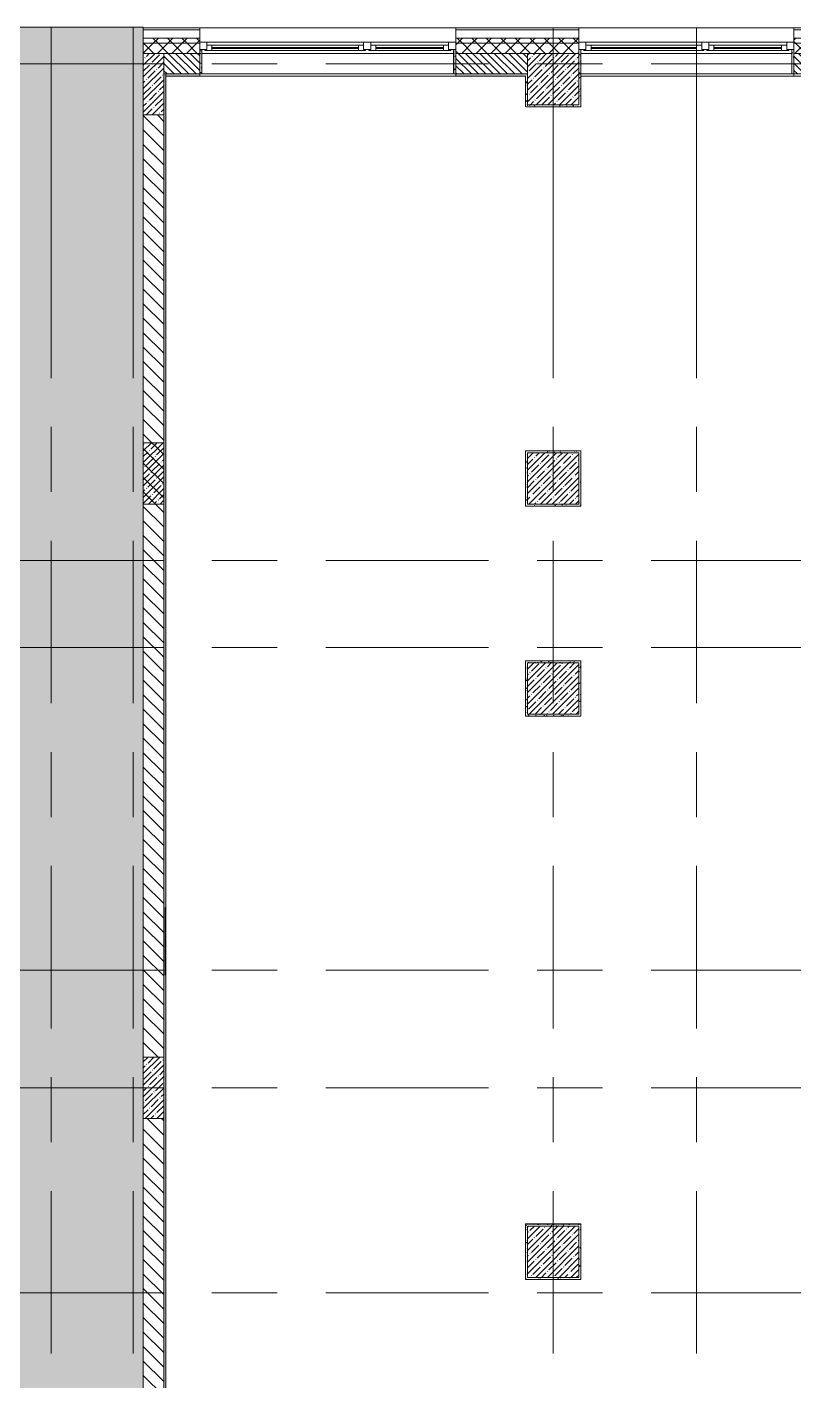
# Model space of a CAD drawing. Header units: millimetres. Extents: x 35355 to 234366, y -8553 to 29000.
# Drawn here: x 65425 to 72910, y 14139 to 27358 of the extents above; entities that cross this region are included whole.
import ezdxf

# ---------------------------------------------------------------- set-up
doc = ezdxf.new("R2010")
doc.units = ezdxf.units.MM
doc.linetypes.add('Осевая', pattern=[3175, 635, -476.25, 1587.5, -476.25])
for name, color, linetype, lineweight in [('A-DETL', 7, 'Continuous', 9), ('A-GLAZ', 7, 'Continuous', 9), ('A-GLAZ-1', 7, 'Continuous', 13), ('A-WALL', 7, 'Continuous', 9), ('I-WALL', 7, 'Continuous', 9), ('S-COLS', 7, 'Continuous', 9), ('Оси', 7, 'Continuous', 9), ('Оси-2', 7, 'Осевая', 9)]:
    doc.layers.add(name, color=color, linetype=linetype, lineweight=lineweight)
for name, color, linetype, lineweight, true_color in [('A-DETL-GENF-1', 7, 'Continuous', 9, 0xd4d4d4), ('A-WALL-1', 7, 'Continuous', 9, 0x3c3c3c), ('A-WALL-FNSH-1', 7, 'Continuous', 9, 0x3c3c3c)]:
    doc.layers.add(name, color=color, linetype=linetype, lineweight=lineweight, true_color=true_color)
pattern_1 = [(45, (0, 0), (-57.02463, 57.02463), []), (45, (57.025, 0), (-57.02463, 57.02463), [100.806, -20.161, 3.353, -16.808])]
pattern_2 = [(45, (0, 0), (-70.71068, 70.71068), []), (135, (0, 0), (-70.71068, -70.71068), [])]
pattern_3 = [(0, (0, 0), (121.92, 30.48), [10.058, -81.382, 10.058, -81.382, -487.68]), (0, (0, 0), (121.92, 30.48), [-182.88, 10.058, -172.822, 10.058, -81.382, -213.36]), (0, (0, 0), (121.92, 30.48), [-457.2, 10.058, -50.902, 10.058, -142.342]), (120, (45.72, 15.24), (-87.356454, 90.345817), [10.058, -81.382, 10.058, -81.382, -487.68]), (120, (45.72, 15.24), (-87.356454, 90.345817), [-182.88, 10.058, -172.822, 10.058, -81.382, -213.36]), (120, (45.72, 15.24), (-87.356454, 90.345817), [-457.2, 10.058, -50.902, 10.058, -142.342]), (240, (60.96, 76.2), (-34.563546, -120.825817), [10.058, -81.382, 10.058, -81.382, -487.68]), (240, (60.96, 76.2), (-34.563546, -120.825817), [-182.88, 10.058, -172.822, 10.058, -81.382, -213.36]), (240, (60.96, 76.2), (-34.563546, -120.825817), [-457.2, 10.058, -50.902, 10.058, -142.342])]

# ---------------------------------------------------------------- blocks, each defined once
blk = doc.blocks.new('BSC_Колонна _Прямоугольная - 600х600-V14-План заполнения дверных проемов 3 этажа в осях 12-23')
at = {"layer": 'S-COLS'}
h = blk.add_hatch(dxfattribs=at)
h.set_pattern_fill('FP_16', color=256, style=0, pattern_type=2)
h.set_pattern_definition([(45, (-66460, -17000), (-57.02463, 57.02463), []), (45, (-66402.975, -17000), (-57.02463, 57.02463), [100.806, -20.161, 3.353, -16.808])])
h.paths.add_polyline_path([(100, -300), (300, -300), (300, 300), (100, 300)])
for p, q in [((300, 300), (100, 300)), ((300, -300), (300, 300)), ((100, -300), (300, -300))]:
    blk.add_line(p, q, dxfattribs=at)
blk = doc.blocks.new('BSC_Колонна _Прямоугольная - 500х500-V22-План заполнения дверных проемов 3 этажа в осях 12-23')
at = {"layer": 'S-COLS'}
h = blk.add_hatch(dxfattribs=at)
h.set_pattern_fill('FP_29', color=256, style=0, pattern_type=2)
h.set_pattern_definition([(45, (-70560, -22950), (-57.02463, 57.02463), []), (45, (-70502.975, -22950), (-57.02463, 57.02463), [100.806, -20.161, 3.353, -16.808])])
h.paths.add_polyline_path([(-250, -250), (250, -250), (250, 250), (-250, 250)])
for p, q in [((250, 250), (-250, 250)), ((-250, 250), (-250, -250)), ((250, -250), (250, 250)), ((-250, -250), (250, -250))]:
    blk.add_line(p, q, dxfattribs=at)
blk = doc.blocks.new('BSC_Колонна _Прямоугольная - 500х500-V24-План заполнения дверных проемов 3 этажа в осях 12-23')
at = {"layer": 'S-COLS'}
h = blk.add_hatch(dxfattribs=at)
h.set_pattern_fill('FP_37', color=256, style=0, pattern_type=2)
h.set_pattern_definition([(45, (-70560, -15400), (-57.02463, 57.02463), []), (45, (-70502.975, -15400), (-57.02463, 57.02463), [100.806, -20.161, 3.353, -16.808])])
h.paths.add_polyline_path([(-250, -250), (250, -250), (250, 250), (-250, 250)])
for p, q in [((250, 250), (-250, 250)), ((-250, 250), (-250, -250)), ((250, -250), (250, 250)), ((-250, -250), (250, -250))]:
    blk.add_line(p, q, dxfattribs=at)
blk = doc.blocks.new('BSC_Колонна _Прямоугольная - 500х500-V29-План заполнения дверных проемов 3 этажа в осях 12-23')
at = {"layer": 'S-COLS'}
h = blk.add_hatch(dxfattribs=at)
h.set_pattern_fill('FP_41', color=256, style=0, pattern_type=2)
h.set_pattern_definition([(45, (-70560, -20900), (-57.02463, 57.02463), []), (45, (-70502.975, -20900), (-57.02463, 57.02463), [100.806, -20.161, 3.353, -16.808])])
h.paths.add_polyline_path([(-250, -250), (250, -250), (250, 250), (-250, 250)])
for p, q in [((250, 250), (-250, 250)), ((-250, 250), (-250, -250)), ((250, -250), (250, 250)), ((-250, -250), (250, -250))]:
    blk.add_line(p, q, dxfattribs=at)
blk = doc.blocks.new('120_Окно_СКБ_2Ст - 120_Окно_СКБ_2Ст 2500х2500 _мал створка справа_-23206729-План заполнения дверных проемов 3 этажа в осях 12-23')
at = {"layer": 'A-GLAZ'}
for p, q in [((1250, -5), (-1250, -5)), ((-1230, -75), (-1200, -75)), ((-1130, -55), (300, -55)), ((300, -65), (-1130, -65)), ((370, -75), (400, -75)), ((470, -55), (1130, -55)), ((1130, -65), (470, -65)), ((1200, -75), (1230, -75))]:
    blk.add_line(p, q, dxfattribs=at)
at = {"layer": 'A-GLAZ-1'}
for p, q in [((-1250, -75), (-1250, -5)), ((-1250, -5), (-1180, -5)), ((-1180, -75), (-1250, -75)), ((-1180, -75), (-1200, -75)), ((-1200, -75), (-1200, -85)), ((-1200, -85), (370, -85)), ((370, -85), (-1200, -85)), ((-1180, -5), (-1180, -75)), ((350, -35), (-1180, -35)), ((-1180, -35), (-1180, -75)), ((-1130, -85), (-1130, -35)), ((300, -85), (300, -35)), ((350, -75), (350, -5)), ((350, -5), (420, -5)), ((350, -75), (350, -35)), ((420, -75), (350, -75)), ((370, -75), (350, -75)), ((370, -85), (370, -75)), ((420, -75), (400, -75)), ((400, -75), (400, -85)), ((400, -85), (1200, -85)), ((1200, -85), (400, -85)), ((420, -5), (420, -75)), ((1180, -35), (420, -35)), ((420, -35), (420, -75)), ((470, -85), (470, -35)), ((1130, -85), (1130, -35)), ((1180, -75), (1180, -5)), ((1180, -5), (1250, -5)), ((1180, -75), (1180, -35)), ((1250, -75), (1180, -75)), ((1200, -75), (1180, -75)), ((1200, -85), (1200, -75)), ((1250, -5), (1250, -75))]:
    blk.add_line(p, q, dxfattribs=at)
blk = doc.blocks.new('120_Окно_СКБ_2Ст - 120_Окно_СКБ_2Ст 2100х2400 _мал створка справа_-19092174-План заполнения дверных проемов 3 этажа в осях 12-23')
at = {"layer": 'A-GLAZ'}
for p, q in [((1050, -5), (-1050, -5)), ((-1030, -75), (-1000, -75)), ((-930, -55), (100, -55)), ((100, -65), (-930, -65)), ((170, -75), (200, -75)), ((270, -55), (930, -55)), ((930, -65), (270, -65)), ((1000, -75), (1030, -75))]:
    blk.add_line(p, q, dxfattribs=at)
at = {"layer": 'A-GLAZ-1'}
for p, q in [((-1050, -75), (-1050, -5)), ((-1050, -5), (-980, -5)), ((-980, -75), (-1050, -75)), ((-980, -75), (-1000, -75)), ((-1000, -75), (-1000, -85)), ((-1000, -85), (170, -85)), ((170, -85), (-1000, -85)), ((-980, -5), (-980, -75)), ((150, -35), (-980, -35)), ((-980, -35), (-980, -75)), ((-930, -85), (-930, -35)), ((100, -85), (100, -35)), ((150, -75), (150, -5)), ((150, -5), (220, -5)), ((150, -75), (150, -35)), ((220, -75), (150, -75)), ((170, -75), (150, -75)), ((170, -85), (170, -75)), ((220, -75), (200, -75)), ((200, -75), (200, -85)), ((200, -85), (1000, -85)), ((1000, -85), (200, -85)), ((220, -5), (220, -75)), ((980, -35), (220, -35)), ((220, -35), (220, -75)), ((270, -85), (270, -35)), ((930, -85), (930, -35)), ((980, -75), (980, -5)), ((980, -5), (1050, -5)), ((980, -75), (980, -35)), ((1050, -75), (980, -75)), ((1000, -75), (980, -75)), ((1000, -85), (1000, -75)), ((1050, -5), (1050, -75))]:
    blk.add_line(p, q, dxfattribs=at)

msp = doc.modelspace()

# ---------------------------------------------------------------- hatches: boundary and pattern name
at = {"layer": 'A-DETL-GENF-1'}
h = msp.add_hatch(color=256, dxfattribs=at)
h.paths.add_polyline_path([(76000.6, -258), (84400.7, -258), (84400.7, 3300), (75858, 3300), (75858, -258)])
h.paths.add_polyline_path([(66560, 11900), (66560, 27358), (41910, 27358), (41910, 23858), (38652.7, 23858), (38652.7, 15358), (42380, 15358), (42380, 11900), (64391.7, 11900)])
h.paths.add_polyline_path([(84400.7, 15650), (84400.7, 18590), (74040, 18590), (74040, 15650), (81805, 15650)])
at = {"layer": 'A-WALL'}
h = msp.add_hatch(dxfattribs=at)
h.set_pattern_fill('FP_20', color=256, style=0, pattern_type=2)
h.set_pattern_definition(pattern_2)
h.paths.add_polyline_path([(84400.7, 27200), (84400.7, 27250), (80350, 27250), (80350, 27200), (81805, 27200)])
h.paths.add_polyline_path([(77250, 27200), (77250, 27250), (76350, 27250), (76350, 27200), (76726.1, 27200)])
h.paths.add_polyline_path([(74250, 27200), (74250, 27250), (72910, 27250), (72910, 27200), (73823.9, 27200)])
h.paths.add_polyline_path([(66560, 27200), (67110, 27200), (67110, 27250), (66560, 27250), (66560, 27206.5)])
h.paths.add_polyline_path([(70196.1, 27200), (70810, 27200), (70810, 27250), (69610, 27250), (69610, 27200)])
h = msp.add_hatch(dxfattribs=at)
h.set_pattern_fill('FP_20', color=256, style=0, pattern_type=2)
h.set_pattern_definition(pattern_2)
h.paths.add_polyline_path([(84400.7, 27100), (84400.7, 27200), (80350, 27200), (80350, 27100), (81805, 27100)])
h.paths.add_polyline_path([(76350, 27100), (77250, 27100), (77250, 27200), (76350, 27200)])
h.paths.add_polyline_path([(73823.9, 27100), (74250, 27100), (74250, 27200), (72910, 27200), (72910, 27100), (73098.4, 27100)])
h.paths.add_polyline_path([(70810, 27100), (70810, 27200), (69610, 27200), (69610, 27100), (70196.1, 27100)])
h.paths.add_polyline_path([(67110, 27100), (67110, 27200), (66560, 27200), (66560, 27100), (66568.4, 27100)])
h = msp.add_hatch(dxfattribs=at)
h.set_pattern_fill('FP_19', color=256, style=0, pattern_type=2)
h.set_pattern_definition([(135, (0, 0), (-35.35534, -35.35534), [])])
h.paths.add_polyline_path([(84200, 26900), (84200, 27100), (81150, 27100), (81150, 26900), (83225.1, 26900)])
h.paths.add_polyline_path([(80650, 26900), (80650, 27100), (80350, 27100), (80350, 26900), (80353.9, 26900)])
h.paths.add_polyline_path([(74040, 26900), (74250, 26900), (74250, 27100), (74040, 27100)])
h.paths.add_polyline_path([(70196.1, 26900), (70310, 26900), (70310, 27100), (69610, 27100), (69610, 26900)])
h.paths.add_polyline_path([(72910, 26900), (73540, 26900), (73540, 27100), (72910, 27100)])
h.paths.add_polyline_path([(76726.1, 26900), (76750, 26900), (76750, 27100), (76350, 27100), (76350, 26900)])
h.paths.add_polyline_path([(66760, 26900), (67110, 26900), (67110, 27100), (66760, 27100)])
at = {"layer": 'I-WALL'}
h = msp.add_hatch(dxfattribs=at)
h.set_pattern_fill('FP_68', color=256, style=0, pattern_type=2)
h.set_pattern_definition(pattern_3)
h.paths.add_polyline_path([(67110, 26900), (67130, 26900), (67130, 27140), (67110, 27140)])
h = msp.add_hatch(dxfattribs=at)
h.set_pattern_fill('FP_68', color=256, style=0, pattern_type=2)
h.set_pattern_definition(pattern_3)
h.paths.add_polyline_path([(69610, 26900), (69610, 27140), (69590, 27140), (69590, 26900)])
h = msp.add_hatch(dxfattribs=at)
h.set_pattern_fill('FP_68', color=256, style=0, pattern_type=2)
h.set_pattern_definition(pattern_3)
h.paths.add_polyline_path([(70830, 26900), (70830, 27140), (70810, 27140), (70810, 26900)])
h = msp.add_hatch(dxfattribs=at)
h.set_pattern_fill('FP_68', color=256, style=0, pattern_type=2)
h.set_pattern_definition(pattern_3)
h.paths.add_polyline_path([(72890, 26900), (72910, 26900), (72910, 27140), (72890, 27140)])
h = msp.add_hatch(dxfattribs=at)
h.set_pattern_fill('FP_68', color=256, style=0, pattern_type=2)
h.set_pattern_definition(pattern_3)
h.paths.add_polyline_path([(66780, 13620), (66780, 26900), (66760, 26900), (66760, 13620)])
h = msp.add_hatch(dxfattribs=at)
h.set_pattern_fill('FP_68', color=256, style=0, pattern_type=2)
h.set_pattern_definition(pattern_3)
h.paths.add_polyline_path([(69610, 26880), (70310, 26880), (70310, 26900), (69610, 26900)])
h.paths.add_polyline_path([(67110, 26880), (67110, 26900), (66780, 26900), (66780, 26880)])
h = msp.add_hatch(dxfattribs=at)
h.set_pattern_fill('FP_68', color=256, style=0, pattern_type=2)
h.set_pattern_definition(pattern_3)
h.paths.add_polyline_path([(70290, 26580), (70310, 26580), (70310, 26880), (70290, 26879)])
h = msp.add_hatch(dxfattribs=at)
h.set_pattern_fill('FP_68', color=256, style=0, pattern_type=2)
h.set_pattern_definition(pattern_3)
h.paths.add_polyline_path([(70810, 26600), (70830, 26600), (70830, 26900), (70810, 26900)])
h = msp.add_hatch(dxfattribs=at)
h.set_pattern_fill('FP_68', color=256, style=0, pattern_type=2)
h.set_pattern_definition(pattern_3)
h.paths.add_polyline_path([(70830, 26580), (70830, 26600), (70310, 26600), (70310, 26580)])
h = msp.add_hatch(dxfattribs=at)
h.set_pattern_fill('FP_21', color=256, style=0, pattern_type=2)
h.set_pattern_definition([(135, (0, 0), (-70.71068, -70.71068), [])])
h.paths.add_polyline_path([(66560, 12320), (66760, 12320), (66760, 16700), (66560, 16700), (66560, 13550.3)])
h.paths.add_polyline_path([(66560, 17300), (66760, 17300), (66760, 26500), (66560, 26500), (66560, 20462.2)])
h = msp.add_hatch(dxfattribs=at)
h.set_pattern_fill('FP_68', color=256, style=0, pattern_type=2)
h.set_pattern_definition(pattern_3)
h.paths.add_polyline_path([(70830, 23200), (70830, 23220), (70290, 23220), (70290, 23200), (70810, 23200)])
h = msp.add_hatch(dxfattribs=at)
h.set_pattern_fill('FP_68', color=256, style=0, pattern_type=2)
h.set_pattern_definition(pattern_3)
h.paths.add_polyline_path([(70310, 22680), (70310, 23200), (70290, 23200), (70290, 22680)])
h = msp.add_hatch(dxfattribs=at)
h.set_pattern_fill('FP_68', color=256, style=0, pattern_type=2)
h.set_pattern_definition(pattern_3)
h.paths.add_polyline_path([(70810, 22700), (70830, 22700), (70830, 23200), (70810, 23200)])
h = msp.add_hatch(dxfattribs=at)
h.set_pattern_fill('FP_68', color=256, style=0, pattern_type=2)
h.set_pattern_definition(pattern_3)
h.paths.add_polyline_path([(70830, 22680), (70830, 22700), (70310, 22700), (70310, 22680), (70810, 22680)])
h = msp.add_hatch(dxfattribs=at)
h.set_pattern_fill('FP_68', color=256, style=0, pattern_type=2)
h.set_pattern_definition(pattern_3)
h.paths.add_polyline_path([(70830, 21150), (70830, 21170), (70290, 21170), (70290, 21150), (70810, 21150)])
h = msp.add_hatch(dxfattribs=at)
h.set_pattern_fill('FP_68', color=256, style=0, pattern_type=2)
h.set_pattern_definition(pattern_3)
h.paths.add_polyline_path([(70310, 20630), (70310, 21150), (70290, 21150), (70290, 20630)])
h = msp.add_hatch(dxfattribs=at)
h.set_pattern_fill('FP_68', color=256, style=0, pattern_type=2)
h.set_pattern_definition(pattern_3)
h.paths.add_polyline_path([(70810, 20650), (70830, 20650), (70830, 21150), (70810, 21150)])
h = msp.add_hatch(dxfattribs=at)
h.set_pattern_fill('FP_68', color=256, style=0, pattern_type=2)
h.set_pattern_definition(pattern_3)
h.paths.add_polyline_path([(70830, 20630), (70830, 20650), (70310, 20650), (70310, 20630), (70810, 20630)])
h = msp.add_hatch(dxfattribs=at)
h.set_pattern_fill('FP_68', color=256, style=0, pattern_type=2)
h.set_pattern_definition(pattern_3)
h.paths.add_polyline_path([(70830, 15650), (70830, 15670), (70290, 15670), (70290, 15650), (70810, 15650)])
h = msp.add_hatch(dxfattribs=at)
h.set_pattern_fill('FP_68', color=256, style=0, pattern_type=2)
h.set_pattern_definition(pattern_3)
h.paths.add_polyline_path([(70310, 15130), (70310, 15650), (70290, 15650), (70290, 15130)])
h = msp.add_hatch(dxfattribs=at)
h.set_pattern_fill('FP_68', color=256, style=0, pattern_type=2)
h.set_pattern_definition(pattern_3)
h.paths.add_polyline_path([(70830, 15150), (70830, 15650), (70810, 15650), (70810, 15150)])
h = msp.add_hatch(dxfattribs=at)
h.set_pattern_fill('FP_68', color=256, style=0, pattern_type=2)
h.set_pattern_definition(pattern_3)
h.paths.add_polyline_path([(70830, 15130), (70830, 15150), (70310, 15150), (70310, 15130), (70810, 15130)])
at = {"layer": 'S-COLS'}
h = msp.add_hatch(dxfattribs=at)
h.set_pattern_fill('FP_17', color=256, style=0, pattern_type=2)
h.set_pattern_definition(pattern_1)
h.paths.add_polyline_path([(66560, 26500), (66760, 26500), (66760, 27100), (66560, 27100), (66560, 26510.1)])
h = msp.add_hatch(dxfattribs=at)
h.set_pattern_fill('FP_17', color=256, style=0, pattern_type=2)
h.set_pattern_definition(pattern_1)
h.paths.add_polyline_path([(70810, 26600), (70810, 27100), (70310, 27100), (70310, 26600)])
h = msp.add_hatch(dxfattribs=at)
h.set_pattern_fill('FP_17', color=256, style=0, pattern_type=2)
h.set_pattern_definition(pattern_1)
h.paths.add_polyline_path([(66760, 22700), (66760, 23300), (66560, 23300), (66560, 22700)])

# ---------------------------------------------------------------- linework, layer by layer
at = {"layer": 'A-DETL'}
for p, q in [((66560, 27358), (41910, 27358)), ((66560, 11900), (66560, 27358)), ((66772.6, 18759.7), (66772.6, 18099.7))]:
    msp.add_line(p, q, dxfattribs=at)
at = {"layer": 'A-WALL'}
for p, q in [((67110, 27330), (66560, 27330)), ((67110, 27250), (66560, 27250)), ((67110, 27350), (69610, 27350)), ((70810, 27330), (69610, 27330)), ((70810, 27250), (69610, 27250)), ((70810, 27350), (72910, 27350)), ((74250, 27330), (72910, 27330)), ((74250, 27250), (72910, 27250)), ((67110, 27200), (66560, 27200)), ((66760, 27100), (66760, 17300)), ((70810, 27200), (69610, 27200)), ((74250, 27200), (72910, 27200)), ((66760, 26900), (67130, 26900)), ((70310, 26900), (69590, 26900)), ((69610, 26880), (70290, 26880)), ((70290, 26580), (70290, 26880)), ((73540, 26900), (72890, 26900)), ((72910, 26880), (73520, 26880)), ((66760, 26500), (66560, 26500)), ((66760, 16700), (66760, 12320))]:
    msp.add_line(p, q, dxfattribs=at)
at = {"layer": 'A-WALL-1'}
for p, q in [((67110, 26880), (67110, 27330)), ((69610, 27330), (69610, 26880)), ((70810, 27330), (70810, 26900)), ((72910, 27330), (72910, 26880)), ((66560, 27100), (67110, 27100)), ((67130, 27140), (67110, 27140)), ((67130, 26900), (67130, 27140)), ((69610, 27140), (69590, 27140)), ((69590, 27140), (69590, 26900)), ((69610, 27100), (70810, 27100)), ((70310, 26600), (70310, 27100)), ((70830, 27140), (70810, 27140)), ((70830, 26900), (70830, 27140)), ((72910, 27140), (72890, 27140)), ((72890, 27140), (72890, 26900)), ((74250, 27100), (72910, 27100)), ((66780, 26880), (66781, 26880)), ((70810, 26900), (70810, 26600)), ((70810, 26900), (70830, 26900)), ((70830, 26580), (70830, 26900)), ((70290, 26580), (70830, 26580)), ((70810, 26600), (70310, 26600)), ((70830, 23220), (70290, 23220)), ((70290, 23220), (70290, 22680)), ((70830, 22680), (70830, 23220)), ((70290, 22680), (70830, 22680)), ((70830, 21170), (70290, 21170)), ((70290, 21170), (70290, 20630)), ((70830, 20630), (70830, 21170)), ((70290, 20630), (70830, 20630)), ((70830, 15670), (70290, 15670)), ((70290, 15670), (70290, 15130)), ((70830, 15130), (70830, 15670)), ((70290, 15130), (70830, 15130))]:
    msp.add_line(p, q, dxfattribs=at)
at = {"layer": 'A-WALL-FNSH-1'}
for p, q in [((67110, 27350), (66560, 27350)), ((67110, 27330), (67110, 27350)), ((70810, 27350), (69610, 27350)), ((69610, 27350), (69610, 27330)), ((70810, 27330), (70810, 27350)), ((74250, 27350), (72910, 27350)), ((72910, 27350), (72910, 27330)), ((67131, 27140), (67130, 27140)), ((67131, 26900), (67131, 27140)), ((69590, 27140), (69589, 27140)), ((69589, 27140), (69589, 26900)), ((70831, 27140), (70830, 27140)), ((70831, 26900), (70831, 27140)), ((72890, 27140), (72889, 27140)), ((72889, 27140), (72889, 26900)), ((66780, 26900), (66780, 13621)), ((66781, 26880), (66781, 26900)), ((67110, 26880), (66781, 26880)), ((66781, 13621), (66781, 26879)), ((66781, 26879), (67110, 26879)), ((67110, 26879), (67110, 26880)), ((67130, 26900), (67131, 26900)), ((69589, 26900), (69590, 26900)), ((69610, 26880), (69610, 26879)), ((69610, 26879), (70289, 26879)), ((70289, 26879), (70289, 26579)), ((70830, 26900), (70831, 26900)), ((70831, 26579), (70831, 26900)), ((72889, 26900), (72890, 26900)), ((72910, 26880), (72910, 26879)), ((72910, 26879), (73519, 26879)), ((70289, 26579), (70831, 26579)), ((70831, 23221), (70289, 23221)), ((70289, 23221), (70289, 22679)), ((70831, 22679), (70831, 23221)), ((70289, 22679), (70831, 22679)), ((70831, 21171), (70289, 21171)), ((70289, 21171), (70289, 20629)), ((70831, 20629), (70831, 21171)), ((70289, 20629), (70831, 20629)), ((70831, 15671), (70289, 15671)), ((70289, 15671), (70289, 15129)), ((70831, 15129), (70831, 15671)), ((70289, 15129), (70831, 15129))]:
    msp.add_line(p, q, dxfattribs=at)
at = {"layer": 'I-WALL'}
for p, q in [((67130, 27100), (69590, 27100)), ((67130, 27100), (69590, 27100)), ((70830, 27100), (72890, 27100)), ((70830, 27100), (72890, 27100)), ((69610, 26880), (67110, 26880)), ((69610, 26880), (67110, 26880)), ((69610, 26879), (67110, 26879)), ((69589, 26900), (67131, 26900)), ((70830, 26880), (72910, 26880)), ((72889, 26900), (70831, 26900)), ((72910, 26880), (70831, 26880)), ((72910, 26879), (70831, 26879))]:
    msp.add_line(p, q, dxfattribs=at)
at = {"layer": 'S-COLS'}
for p, q in [((66760, 27100), (66560, 27100)), ((66760, 26900), (66760, 27100)), ((70810, 27100), (70310, 27100)), ((70310, 27100), (70310, 26900)), ((70810, 26600), (70810, 27100)), ((66760, 26500), (66760, 26900)), ((70310, 26900), (70310, 26600)), ((70310, 26600), (70810, 26600)), ((66560, 26500), (66760, 26500)), ((66760, 23300), (66560, 23300)), ((66760, 22700), (66760, 23300)), ((66560, 22700), (66760, 22700))]:
    msp.add_line(p, q, dxfattribs=at)
at = {"layer": 'Оси'}
for p, q in [((65660, 24850), (65660, 27350)), ((66460, 24850), (66460, 27350)), ((70560, 24850), (70560, 27350)), ((71960, 24850), (71960, 27350))]:
    msp.add_line(p, q, dxfattribs=at)
at = {"layer": 'Оси-2'}
for p, q in [((38655.2, 27000), (82250, 27000)), ((65660, 593.7), (65660, 24850)), ((66460, 593.7), (66460, 24850)), ((70560, 593.7), (70560, 24850)), ((71960, 593.7), (71960, 24850)), ((38655.2, 22150), (82250, 22150)), ((38655.2, 21300), (82250, 21300)), ((38655.2, 18150), (82250, 18150)), ((38655.2, 17000), (82250, 17000)), ((38655.2, 15000), (81650, 15000))]:
    msp.add_line(p, q, dxfattribs=at)

# ---------------------------------------------------------------- block references
at = {"layer": 'A-GLAZ'}
for name, p in [('120_Окно_СКБ_2Ст - 120_Окно_СКБ_2Ст 2500х2500 _мал створка справа_-23206729-План заполнения дверных проемов 3 этажа в осях 12-23', (68360, 27215)), ('120_Окно_СКБ_2Ст - 120_Окно_СКБ_2Ст 2100х2400 _мал створка справа_-19092174-План заполнения дверных проемов 3 этажа в осях 12-23', (71860, 27215))]:
    msp.add_blockref(name, p, dxfattribs=at)
at = {"layer": 'S-COLS'}
for name, p in [('BSC_Колонна _Прямоугольная - 500х500-V22-План заполнения дверных проемов 3 этажа в осях 12-23', (70560, 22950)), ('BSC_Колонна _Прямоугольная - 500х500-V29-План заполнения дверных проемов 3 этажа в осях 12-23', (70560, 20900)), ('BSC_Колонна _Прямоугольная - 600х600-V14-План заполнения дверных проемов 3 этажа в осях 12-23', (66460, 17000)), ('BSC_Колонна _Прямоугольная - 500х500-V24-План заполнения дверных проемов 3 этажа в осях 12-23', (70560, 15400))]:
    msp.add_blockref(name, p, dxfattribs=at)

doc.saveas('drawing.dxf')
